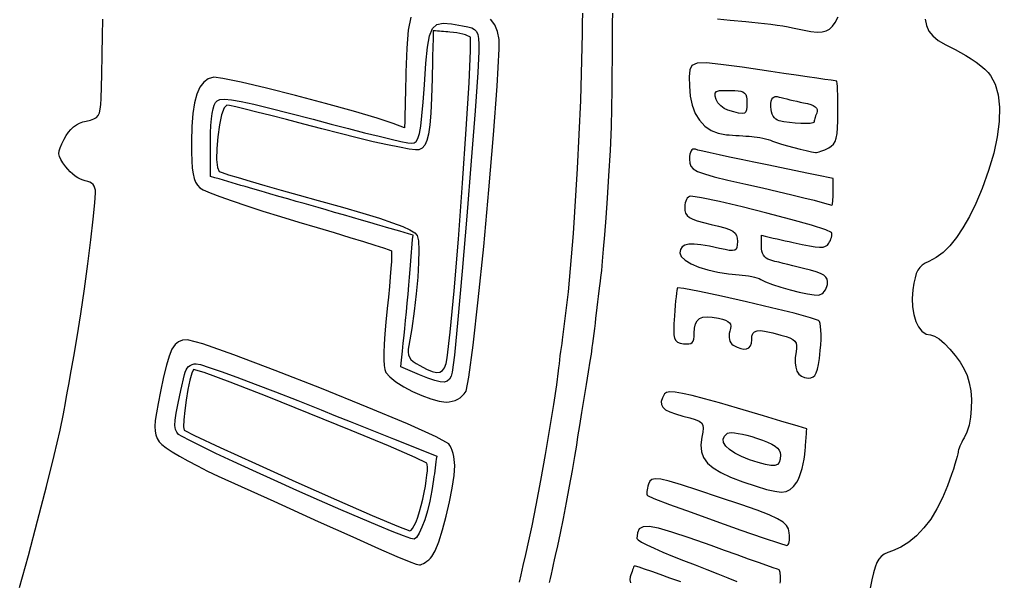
# Model space of a CAD drawing. Extents: x 0.3 to 13.7, y 0.1 to 13.4.
# Drawn here: x 11.413 to 13.686, y 5.44 to 6.743 of the extents above; entities that cross this region are included whole.
import ezdxf

# ---------------------------------------------------------------- set-up
doc = ezdxf.new("R2010")
doc.units = 0
doc.layers.get('0').update_dxf_attribs({"linetype": 'CONTINUOUS'})

msp = doc.modelspace()

# ---------------------------------------------------------------- linework, layer by layer
at = {"color": 0}
for points in [[(12.7193, 6.8546), (12.7181, 6.71061), (12.7137, 6.55528), (12.7065, 6.39751), (12.6969, 6.24642), (12.6851, 6.11089), (12.6714, 5.99994), (12.6702, 5.99154), (12.6689, 5.98232), (12.6676, 5.9726), (12.6663, 5.96278), (12.6651, 5.95307), (12.664, 5.94379), (12.6629, 5.93528), (12.6621, 5.92779), (12.658, 5.89578), (12.651, 5.84988), (12.642, 5.79449), (12.6317, 5.73421), (12.6209, 5.6735), (12.6105, 5.61675), (12.601, 5.56858), (12.5935, 5.53336), (12.5862, 5.50228), (12.5802, 5.4764), (12.5753, 5.45503), (12.5713, 5.43756)], [(12.6422, 5.4369), (12.6441, 5.44629), (12.6463, 5.45654), (12.6487, 5.46733), (12.6512, 5.4784), (12.6537, 5.48942), (12.6561, 5.49994), (12.6611, 5.52214), (12.6672, 5.55143), (12.6741, 5.58578), (12.6813, 5.62294), (12.6884, 5.66069), (12.695, 5.69683), (12.7007, 5.72922), (12.705, 5.75558), (12.708, 5.77485), (12.7122, 5.80106), (12.7171, 5.83154), (12.7223, 5.86415), (12.7275, 5.89632), (12.7323, 5.92572), (12.7363, 5.94997), (12.739, 5.96669), (12.7401, 5.97336), (12.7413, 5.98188), (12.7427, 5.99169), (12.7441, 6.00261), (12.7456, 6.01426), (12.7471, 6.02626), (12.7485, 6.03831), (12.7498, 6.05003), (12.7511, 6.0619), (12.7526, 6.0746), (12.754, 6.08768), (12.7556, 6.10064), (12.7571, 6.11322), (12.7585, 6.12494), (12.7599, 6.13553), (12.7611, 6.14447), (12.763, 6.16069), (12.7651, 6.18257), (12.7676, 6.21013), (12.7702, 6.24354), (12.7732, 6.28293), (12.7764, 6.32861), (12.7799, 6.38053), (12.7838, 6.43892), (12.7858, 6.49354), (12.7873, 6.58078), (12.7883, 6.68847), (12.7887, 6.80453)], [(11.4126, 5.42567), (11.4329, 5.49989), (11.4543, 5.58008), (11.4748, 5.65961), (11.4929, 5.73193), (11.5068, 5.79042), (11.5147, 5.8284), (11.5162, 5.83703), (11.5183, 5.84901), (11.5209, 5.86382), (11.5239, 5.88092), (11.5273, 5.89974), (11.5309, 5.91971), (11.5346, 5.94032), (11.5384, 5.96115), (11.5461, 6.00662), (11.5544, 6.06011), (11.5628, 6.11794), (11.5708, 6.17632), (11.5779, 6.23156), (11.5836, 6.27989), (11.5874, 6.31754), (11.5888, 6.34093), (11.5885, 6.34663), (11.5874, 6.35178), (11.5856, 6.35622), (11.583, 6.36003), (11.5796, 6.36317), (11.5755, 6.36561), (11.5706, 6.3674), (11.565, 6.36871), (11.5598, 6.37001), (11.554, 6.37235), (11.548, 6.37565), (11.5418, 6.37972), (11.5356, 6.3845), (11.5298, 6.38976), (11.5244, 6.3954), (11.5195, 6.40132), (11.5128, 6.4106), (11.5079, 6.41824), (11.5049, 6.42492), (11.5037, 6.43126), (11.5042, 6.43788), (11.5065, 6.44536), (11.5105, 6.45437), (11.5161, 6.46556), (11.5209, 6.4739), (11.5261, 6.48139), (11.5318, 6.48801), (11.5379, 6.4936), (11.5445, 6.49843), (11.5516, 6.50222), (11.5591, 6.50526), (11.5672, 6.50732), (11.5771, 6.5096), (11.5848, 6.51221), (11.5907, 6.51557), (11.5949, 6.52018), (11.5979, 6.52653), (11.5997, 6.53489), (11.6008, 6.54585), (11.6015, 6.55974), (11.6031, 6.61469), (11.6043, 6.66265), (11.605, 6.70514), (11.6054, 6.74349)], [(12.32, 6.74832), (12.3143, 6.71793), (12.311, 6.676), (12.309, 6.62088), (12.3086, 6.60471), (12.3082, 6.5886), (12.3078, 6.57249), (12.3073, 6.55632), (12.3069, 6.54021), (12.3065, 6.52403), (12.306, 6.50792), (12.3056, 6.49175), (12.2791, 6.50168), (12.242, 6.51406), (12.1874, 6.53), (12.1221, 6.54807), (12.0525, 6.56635), (11.9852, 6.58328), (11.9269, 6.59717), (11.884, 6.60628), (11.863, 6.609), (11.8504, 6.60514), (11.8397, 6.59744), (11.8309, 6.58561), (11.8237, 6.56972), (11.8183, 6.54932), (11.8144, 6.52436), (11.8121, 6.49468), (11.8113, 6.46001), (11.8115, 6.43544), (11.8121, 6.41499), (11.8133, 6.39822), (11.8151, 6.38465), (11.8177, 6.37375), (11.821, 6.36513), (11.8253, 6.35818), (11.8306, 6.35254), (11.8388, 6.34771), (11.8547, 6.34076), (11.8775, 6.33208), (11.9061, 6.32189), (11.9396, 6.31054), (11.9772, 6.29839), (12.0177, 6.28575), (12.0603, 6.27289), (12.1027, 6.26036), (12.1424, 6.24849), (12.1785, 6.23753), (12.2102, 6.22781), (12.2365, 6.21957), (12.2568, 6.21306), (12.2699, 6.20861), (12.2751, 6.20643), (12.2757, 6.2029), (12.2757, 6.1945), (12.2751, 6.18181), (12.274, 6.16525), (12.2725, 6.14556), (12.2705, 6.12315), (12.2681, 6.09858), (12.2653, 6.07249), (12.262, 6.04118), (12.2597, 6.01367), (12.258, 5.98996), (12.2573, 5.96983), (12.2573, 5.9534), (12.2581, 5.94032), (12.2598, 5.93067), (12.2623, 5.92426), (12.2713, 5.91385), (12.2855, 5.90261), (12.3037, 5.89111), (12.3242, 5.88015), (12.3457, 5.8705), (12.3668, 5.86268), (12.3861, 5.85747), (12.4021, 5.85558), (12.4093, 5.85601), (12.4163, 5.85721), (12.4228, 5.85921), (12.4289, 5.86203), (12.4345, 5.86556), (12.4396, 5.86985), (12.4442, 5.87483), (12.4483, 5.88058), (12.4483, 5.88058), (12.4551, 5.91331), (12.465, 5.98774), (12.4767, 6.0925), (12.4893, 6.21636), (12.5015, 6.34776), (12.5123, 6.47553), (12.5206, 6.58817), (12.5252, 6.67437), (12.5248, 6.69624), (12.5215, 6.71479), (12.515, 6.73036), (12.5049, 6.74338)], [(13.0317, 6.74414), (13.0611, 6.74094), (13.0977, 6.73796), (13.1113, 6.73682), (13.1258, 6.7354), (13.1407, 6.73372), (13.1555, 6.73182), (13.1699, 6.72982), (13.1833, 6.72775), (13.1953, 6.72564), (13.2056, 6.72353), (13.2291, 6.71853), (13.2479, 6.71522), (13.2628, 6.71371), (13.2744, 6.71403), (13.2837, 6.71631), (13.2914, 6.7206), (13.2982, 6.72711), (13.3049, 6.73583), (13.3049, 6.73583), (13.3115, 6.74869)], [(13.5138, 6.74382), (13.5164, 6.72879), (13.522, 6.71599), (13.5311, 6.70469), (13.544, 6.69422), (13.5612, 6.68386), (13.5831, 6.67285), (13.5956, 6.6665), (13.6081, 6.6594), (13.6203, 6.65169), (13.6319, 6.64367), (13.6425, 6.63558), (13.6518, 6.62761), (13.6595, 6.62007), (13.6652, 6.61322), (13.6758, 6.59304), (13.6827, 6.56814), (13.6857, 6.53911), (13.685, 6.50651), (13.6806, 6.47081), (13.6725, 6.43261), (13.6607, 6.39247), (13.6455, 6.35086), (13.6307, 6.3164), (13.616, 6.28603), (13.6011, 6.2596), (13.5862, 6.23699), (13.5709, 6.21804), (13.5552, 6.20253), (13.539, 6.1906), (13.5223, 6.18181), (13.5138, 6.17779), (13.5068, 6.17329), (13.5012, 6.16797), (13.4966, 6.1614), (13.4929, 6.15332), (13.4899, 6.14333), (13.4873, 6.13103), (13.485, 6.11604), (13.4833, 6.09554), (13.484, 6.07611), (13.4868, 6.05832), (13.4915, 6.04264), (13.498, 6.02962), (13.5061, 6.01964), (13.5155, 6.01329), (13.526, 6.01112), (13.5349, 6.00863), (13.5458, 6.0019), (13.558, 5.9916), (13.5707, 5.97857), (13.5831, 5.96386), (13.5945, 5.94808), (13.6041, 5.93218), (13.6111, 5.91699), (13.6159, 5.90033), (13.6191, 5.88146), (13.6206, 5.86122), (13.6203, 5.8406), (13.6185, 5.82047), (13.6152, 5.80176), (13.6103, 5.78538), (13.6039, 5.77225), (13.6011, 5.76758), (13.5985, 5.76269), (13.5961, 5.75792), (13.594, 5.75331), (13.5923, 5.74892), (13.5909, 5.74501), (13.5901, 5.7416), (13.5897, 5.73893), (13.5892, 5.73529), (13.5878, 5.72933), (13.5855, 5.72131), (13.5825, 5.71149), (13.5789, 5.70019), (13.5747, 5.68788), (13.5702, 5.67469), (13.5653, 5.66114), (13.5539, 5.63331), (13.5408, 5.60758), (13.5263, 5.58425), (13.5104, 5.56353), (13.4935, 5.54557), (13.4756, 5.5306), (13.4569, 5.51893), (13.4377, 5.51074), (13.427, 5.50683), (13.4183, 5.50265), (13.4114, 5.49761), (13.4058, 5.49126), (13.4012, 5.48318), (13.3971, 5.47288), (13.3934, 5.45975), (13.3897, 5.44325), (13.3843, 5.41644)], [(13.177, 5.43582), (13.1776, 5.44), (13.1778, 5.44439), (13.1777, 5.44894), (13.1775, 5.45307), (13.1772, 5.45687), (13.1768, 5.46018), (13.1763, 5.46289), (13.1757, 5.46496), (13.1751, 5.46625), (13.1745, 5.46669), (13.1707, 5.46783), (13.161, 5.47103), (13.1462, 5.47618), (13.1269, 5.48307), (13.1036, 5.49138), (13.0772, 5.50082), (13.048, 5.51129), (13.017, 5.52251), (12.9657, 5.54075), (12.9256, 5.55414), (12.8952, 5.56278), (12.8735, 5.56674), (12.8589, 5.56625), (12.8501, 5.56125), (12.8459, 5.55219), (12.8448, 5.5389), (12.8475, 5.53564), (12.8555, 5.5306), (12.8679, 5.52414), (12.8845, 5.51639), (12.9045, 5.5076), (12.9275, 5.4981), (12.9528, 5.48807), (12.98, 5.47781), (13.0072, 5.4675), (13.0327, 5.45751), (13.056, 5.44797), (13.0764, 5.43918)], [(12.9463, 5.43826), (12.9214, 5.44743), (12.8989, 5.45562), (12.879, 5.46268), (12.8625, 5.46832), (12.8499, 5.47244), (12.8417, 5.47483), (12.8385, 5.47521), (12.8379, 5.47418), (12.837, 5.47233), (12.836, 5.46972), (12.8347, 5.46658), (12.8334, 5.46289), (12.832, 5.45882), (12.8306, 5.45449), (12.8292, 5.44993), (12.828, 5.44293), (12.8296, 5.43647)]]:
    msp.add_lwpolyline(points, dxfattribs=at)
for points in [[(12.3402, 5.91894), (12.3348, 5.92122), (12.3294, 5.9235), (12.3187, 5.92796), (12.3133, 5.93018), (12.3025, 5.93457), (12.2971, 5.93685), (12.2981, 5.94601), (12.3008, 5.97353), (12.3018, 5.98258), (12.3027, 5.99181), (12.3046, 6.01014), (12.3062, 6.02647), (12.308, 6.04482), (12.3099, 6.06461), (12.3118, 6.08524), (12.3137, 6.10601), (12.3155, 6.12631), (12.3172, 6.14551), (12.3187, 6.16297), (12.3195, 6.17296), (12.3203, 6.18283), (12.3212, 6.19287), (12.322, 6.20281), (12.3229, 6.21272), (12.3237, 6.22271), (12.3245, 6.23258), (12.3254, 6.24262), (12.3151, 6.24561), (12.3048, 6.24858), (12.2945, 6.25163), (12.2638, 6.26058), (12.2535, 6.26361), (12.2433, 6.2666), (12.2253, 6.27181), (12.2057, 6.2775), (12.1851, 6.28347), (12.1641, 6.28956), (12.1433, 6.29551), (12.1235, 6.30126), (12.1051, 6.30653), (12.0889, 6.31114), (12.0727, 6.31575), (12.0545, 6.32096), (12.0348, 6.32667), (12.0142, 6.33257), (11.9934, 6.3386), (11.9731, 6.34446), (11.9538, 6.35004), (11.9361, 6.35519), (11.9261, 6.35813), (11.916, 6.36106), (11.9059, 6.36399), (11.8857, 6.3699), (11.8757, 6.37289), (11.8656, 6.37582), (11.8556, 6.37875), (11.8556, 6.46024), (11.8558, 6.47987), (11.8565, 6.49718), (11.8576, 6.5121), (11.8593, 6.52485), (11.8614, 6.53549), (11.864, 6.54389), (11.8672, 6.55018), (11.8708, 6.55436), (11.8772, 6.55707), (11.8882, 6.55778), (11.9045, 6.55632), (11.9269, 6.55257), (11.9563, 6.54633), (11.9933, 6.53749), (12.0389, 6.52588), (12.0938, 6.51133), (12.1358, 6.50011), (12.1759, 6.48969), (12.2131, 6.48019), (12.2464, 6.47194), (12.2748, 6.46511), (12.2974, 6.45996), (12.3134, 6.45671), (12.3217, 6.45557), (12.3278, 6.45649), (12.3327, 6.45985), (12.3368, 6.46674), (12.3402, 6.47831), (12.3431, 6.4955), (12.3458, 6.51937), (12.3486, 6.55106), (12.3516, 6.59158), (12.3552, 6.64117), (12.3589, 6.67839), (12.3638, 6.70475), (12.3708, 6.72179), (12.3809, 6.73107), (12.3951, 6.73421), (12.4144, 6.73281), (12.44, 6.72831), (12.4522, 6.72586), (12.4614, 6.72325), (12.468, 6.71983), (12.4726, 6.71506), (12.4755, 6.70811), (12.4771, 6.69857), (12.4777, 6.6856), (12.4778, 6.66868), (12.4755, 6.61996), (12.4693, 6.53071), (12.4605, 6.41482), (12.4502, 6.28629), (12.4395, 6.15907), (12.4295, 6.04719), (12.4214, 5.96451), (12.4164, 5.92503), (12.4136, 5.91536), (12.4099, 5.90836), (12.4047, 5.90386), (12.3977, 5.90201), (12.3882, 5.90261), (12.3758, 5.9056), (12.36, 5.91114), (12.3402, 5.91894)], [(12.4047, 5.95828), (12.4117, 6.01742), (12.4207, 6.11372), (12.4305, 6.23346), (12.4403, 6.3629), (12.4489, 6.48817), (12.4555, 6.59554), (12.459, 6.67122), (12.4586, 6.7015), (12.4559, 6.70335), (12.452, 6.70518), (12.4469, 6.70697), (12.4409, 6.70865), (12.4341, 6.71024), (12.4267, 6.71158), (12.4189, 6.71268), (12.411, 6.71349), (12.4061, 6.71392), (12.4013, 6.71431), (12.3964, 6.71463), (12.3916, 6.71511), (12.3868, 6.7155), (12.3819, 6.71582), (12.3771, 6.71631), (12.3722, 6.71669), (12.3718, 6.70281), (12.3712, 6.67503), (12.3708, 6.66114), (12.3702, 6.63336), (12.3698, 6.61947), (12.3695, 6.60558), (12.3682, 6.56125), (12.3665, 6.52576), (12.3643, 6.4981), (12.3614, 6.47715), (12.3576, 6.46203), (12.3528, 6.4515), (12.3466, 6.44467), (12.339, 6.44049), (12.3313, 6.44032), (12.316, 6.44233), (12.2939, 6.44635), (12.2659, 6.4521), (12.233, 6.45942), (12.1961, 6.46826), (12.156, 6.47819), (12.1139, 6.48915), (12.0718, 6.50022), (12.032, 6.51058), (11.9954, 6.51997), (11.9631, 6.5281), (11.9357, 6.53489), (11.9143, 6.53999), (11.8997, 6.54324), (11.893, 6.54438), (11.8869, 6.53814), (11.8811, 6.52165), (11.8762, 6.49815), (11.8724, 6.47086), (11.8701, 6.44319), (11.8696, 6.41829), (11.8714, 6.39958), (11.8758, 6.39019), (11.8825, 6.38758), (11.8973, 6.38282), (11.9194, 6.37603), (11.9478, 6.36768), (11.9815, 6.35792), (12.0196, 6.347), (12.0612, 6.33529), (12.1053, 6.32308), (12.1616, 6.30724), (12.2087, 6.29357), (12.2472, 6.28168), (12.2779, 6.27132), (12.3014, 6.26247), (12.3183, 6.25472), (12.3292, 6.24783), (12.3348, 6.24169), (12.3377, 6.22933), (12.3389, 6.2079), (12.3383, 6.17914), (12.3363, 6.14481), (12.3328, 6.10667), (12.3281, 6.06646), (12.3223, 6.02593), (12.3154, 5.98687), (12.3141, 5.97846), (12.3139, 5.97125), (12.3147, 5.96506), (12.3169, 5.95947), (12.3205, 5.95454), (12.3256, 5.94982), (12.3324, 5.94499), (12.3409, 5.94011), (12.3567, 5.93207), (12.3695, 5.92676), (12.3797, 5.92432), (12.3878, 5.92475), (12.3939, 5.92839), (12.3985, 5.93511), (12.4021, 5.94499), (12.4047, 5.95828)], [(13.2896, 6.44488), (13.2957, 6.44874), (13.3005, 6.4535), (13.3043, 6.45969), (13.3071, 6.46772), (13.309, 6.47814), (13.3103, 6.49138), (13.3109, 6.50786), (13.3111, 6.52821), (13.311, 6.54264), (13.3108, 6.55604), (13.3105, 6.56825), (13.3102, 6.57894), (13.3098, 6.58772), (13.3093, 6.59429), (13.3088, 6.59858), (13.3083, 6.60004), (13.3046, 6.60047), (13.2954, 6.60178), (13.281, 6.60385), (13.2623, 6.60644), (13.2397, 6.60975), (13.214, 6.6135), (13.1857, 6.61762), (13.1555, 6.62201), (13.0887, 6.63189), (13.0397, 6.63872), (13.0059, 6.64204), (12.9844, 6.64133), (12.9724, 6.63612), (12.9674, 6.62587), (12.9663, 6.61014), (12.9666, 6.58838), (12.9682, 6.565), (12.9726, 6.54378), (12.9799, 6.52501), (12.9898, 6.5089), (13.0021, 6.49571), (13.0168, 6.48562), (13.0335, 6.47885), (13.0522, 6.47564), (13.059, 6.47515), (13.0665, 6.47467), (13.0743, 6.47407), (13.0823, 6.47353), (13.0902, 6.47299), (13.0978, 6.47244), (13.1048, 6.47194), (13.1111, 6.47151), (13.117, 6.47092), (13.1235, 6.47006), (13.1301, 6.46892), (13.1367, 6.4675), (13.1432, 6.46604), (13.1492, 6.46442), (13.1547, 6.46268), (13.1594, 6.46089), (13.1684, 6.45757), (13.1802, 6.45378), (13.1938, 6.44971), (13.2086, 6.44569), (13.2234, 6.44189), (13.2373, 6.43858), (13.2495, 6.43604), (13.259, 6.43451), (13.2612, 6.43451), (13.2642, 6.43494), (13.2677, 6.43582), (13.2717, 6.43707), (13.276, 6.43858), (13.2805, 6.44049), (13.285, 6.44254), (13.2896, 6.44488)], [(13.0556, 6.53217), (13.0468, 6.53614), (13.0391, 6.54215), (13.0328, 6.54964), (13.0284, 6.55757), (13.0262, 6.56515), (13.0265, 6.57161), (13.0297, 6.57611), (13.0361, 6.57781), (13.0722, 6.57781), (13.0798, 6.57747), (13.0859, 6.57661), (13.0908, 6.57487), (13.0945, 6.57226), (13.0971, 6.56858), (13.0988, 6.56375), (13.0997, 6.55761), (13.1, 6.55003), (13.0999, 6.54031), (13.0991, 6.5331), (13.0973, 6.52826), (13.094, 6.52556), (13.0887, 6.52479), (13.0808, 6.52576), (13.0699, 6.52826), (13.0556, 6.53217)], [(13.175, 6.50771), (13.1707, 6.50922), (13.1669, 6.51172), (13.1636, 6.51492), (13.1608, 6.51888), (13.1585, 6.52344), (13.1569, 6.5286), (13.1559, 6.53429), (13.1555, 6.54042), (13.1558, 6.54764), (13.1565, 6.55344), (13.1578, 6.55783), (13.1597, 6.56104), (13.1624, 6.56299), (13.1658, 6.56396), (13.1699, 6.56381), (13.175, 6.56272), (13.1797, 6.56147), (13.1855, 6.56), (13.1922, 6.55838), (13.1996, 6.55664), (13.2074, 6.5549), (13.2155, 6.55311), (13.2235, 6.55138), (13.2313, 6.54981), (13.2405, 6.54775), (13.2479, 6.54546), (13.2538, 6.54297), (13.2583, 6.54025), (13.2612, 6.53722), (13.2628, 6.53386), (13.263, 6.53), (13.2619, 6.52582), (13.2606, 6.5224), (13.2594, 6.51904), (13.2584, 6.51585), (13.2574, 6.51281), (13.2567, 6.5101), (13.2561, 6.50776), (13.2557, 6.50592), (13.2556, 6.50467), (13.2532, 6.50282), (13.2466, 6.50168), (13.2369, 6.50125), (13.225, 6.50146), (13.2119, 6.50222), (13.1986, 6.50353), (13.1859, 6.50537), (13.175, 6.50771)], [(13.3, 6.34267), (13.3, 6.37418), (13.2618, 6.382), (13.2427, 6.38585), (13.1472, 6.40539), (13.1163, 6.41174), (13.0868, 6.41781), (13.0596, 6.42367), (13.0353, 6.42893), (13.0145, 6.43343), (12.998, 6.43722), (12.9864, 6.44006), (12.9806, 6.44168), (12.9774, 6.44239), (12.9747, 6.442), (12.9723, 6.4406), (12.9703, 6.43804), (12.9688, 6.43468), (12.9676, 6.43028), (12.9669, 6.42497), (12.9667, 6.41872), (12.9672, 6.40967), (12.9696, 6.40235), (12.9752, 6.39611), (12.9852, 6.3904), (13.0012, 6.3846), (13.0243, 6.37815), (13.0559, 6.37044), (13.0972, 6.36089), (13.1362, 6.352), (13.1719, 6.34369), (13.2039, 6.33615), (13.232, 6.32937), (13.2558, 6.32346), (13.2747, 6.31863), (13.2887, 6.31472), (13.2972, 6.31212), (13.2978, 6.31256), (13.2983, 6.31418), (13.2988, 6.317), (13.2992, 6.32069), (13.2995, 6.32519), (13.2997, 6.33051), (13.2999, 6.33632), (13.3, 6.34267)], [(13.2866, 6.12842), (13.287, 6.13499), (13.286, 6.14057), (13.2832, 6.14535), (13.2783, 6.14958), (13.2709, 6.15349), (13.2608, 6.15728), (13.2477, 6.16118), (13.231, 6.16542), (13.2188, 6.16835), (13.2067, 6.17139), (13.1949, 6.17432), (13.1838, 6.17703), (13.1737, 6.17964), (13.165, 6.18186), (13.1579, 6.18371), (13.1528, 6.18506), (13.1487, 6.18668), (13.1449, 6.18913), (13.1416, 6.19233), (13.1388, 6.19613), (13.1364, 6.20057), (13.1348, 6.2054), (13.1337, 6.21072), (13.1334, 6.21636), (13.1334, 6.24224), (13.1425, 6.24013), (13.1518, 6.23807), (13.1609, 6.23594), (13.1701, 6.23389), (13.1793, 6.23178), (13.1885, 6.22965), (13.1977, 6.2276), (13.2069, 6.22547), (13.2279, 6.22086), (13.2448, 6.2175), (13.2583, 6.21539), (13.2687, 6.21463), (13.2765, 6.21506), (13.2824, 6.21674), (13.2867, 6.21967), (13.2901, 6.22379), (13.2919, 6.22706), (13.2935, 6.23047), (13.2949, 6.234), (13.2959, 6.23747), (13.2966, 6.24083), (13.2969, 6.24393), (13.2969, 6.24675), (13.2965, 6.24908), (13.2832, 6.25515), (13.2495, 6.26568), (13.2017, 6.27908), (13.146, 6.29372), (13.0887, 6.308), (13.036, 6.32036), (12.9942, 6.32915), (12.9695, 6.33274), (12.9667, 6.33242), (12.9641, 6.33094), (12.9617, 6.32861), (12.9597, 6.32557), (12.958, 6.32172), (12.9567, 6.31739), (12.9559, 6.31256), (12.9556, 6.30735), (12.9561, 6.29969), (12.9577, 6.29335), (12.961, 6.28803), (12.9664, 6.28347), (12.9742, 6.27946), (12.9849, 6.27567), (12.999, 6.27181), (13.0167, 6.26768), (13.0344, 6.26351), (13.0485, 6.25965), (13.0592, 6.25586), (13.067, 6.25185), (13.0724, 6.24735), (13.0757, 6.24208), (13.0774, 6.23579), (13.0778, 6.22819), (13.0776, 6.22017), (13.0768, 6.21419), (13.0749, 6.21001), (13.0716, 6.20768), (13.0665, 6.20682), (13.0591, 6.20736), (13.0492, 6.20915), (13.0362, 6.21203), (13.0129, 6.21696), (12.9934, 6.22026), (12.9776, 6.22174), (12.9651, 6.2214), (12.9558, 6.21924), (12.9494, 6.21517), (12.9457, 6.20925), (12.9445, 6.20144), (12.9477, 6.19299), (12.9565, 6.18446), (12.9703, 6.17622), (12.9881, 6.16857), (13.0091, 6.16189), (13.0322, 6.15647), (13.0569, 6.15261), (13.082, 6.15067), (13.0893, 6.15018), (13.0967, 6.14942), (13.104, 6.14833), (13.111, 6.14692), (13.1175, 6.1454), (13.1233, 6.14367), (13.1282, 6.14176), (13.132, 6.13986), (13.1432, 6.13433), (13.1594, 6.12819), (13.1789, 6.12185), (13.2001, 6.11583), (13.2211, 6.11051), (13.2403, 6.10644), (13.2561, 6.10411), (13.2668, 6.10379), (13.2701, 6.10465), (13.2735, 6.10633), (13.2766, 6.10872), (13.2795, 6.11187), (13.282, 6.11546), (13.2841, 6.11951), (13.2856, 6.12381), (13.2866, 6.12842)], [(13.2701, 5.97472), (13.2713, 5.98817), (13.2719, 6.00071), (13.2721, 6.0121), (13.2717, 6.02225), (13.2709, 6.03076), (13.2697, 6.03754), (13.268, 6.04237), (13.2658, 6.04497), (13.2477, 6.05106), (13.2092, 6.06131), (13.1571, 6.07417), (13.0986, 6.08789), (13.0406, 6.10113), (12.99, 6.11199), (12.9539, 6.11897), (12.9392, 6.1205), (12.9384, 6.11849), (12.9375, 6.11421), (12.9365, 6.10792), (12.9355, 6.09988), (12.9345, 6.09033), (12.9335, 6.07958), (12.9326, 6.06793), (12.9317, 6.0555), (12.9306, 6.03678), (12.9302, 6.02219), (12.9307, 6.01124), (12.9322, 6.00336), (12.935, 5.99794), (12.9392, 5.99447), (12.9451, 5.99235), (12.9528, 5.99094), (12.9596, 5.99024), (12.9652, 5.99035), (12.9696, 5.99143), (12.9729, 5.99354), (12.9752, 5.9969), (12.9767, 6.00151), (12.9775, 6.0076), (12.9778, 6.01525), (12.9785, 6.02718), (12.9806, 6.03683), (12.9844, 6.04417), (12.9901, 6.04926), (12.9977, 6.05231), (13.0074, 6.05333), (13.0195, 6.05246), (13.034, 6.04986), (13.0433, 6.04758), (13.0506, 6.04525), (13.056, 6.04264), (13.0597, 6.03956), (13.0618, 6.03586), (13.0626, 6.03153), (13.062, 6.02626), (13.0603, 6.01986), (13.059, 6.01476), (13.0584, 6.00982), (13.0585, 6.00515), (13.0592, 6.00082), (13.0606, 5.99681), (13.0626, 5.99322), (13.0652, 5.99013), (13.0683, 5.98768), (13.0774, 5.98258), (13.0857, 5.97954), (13.093, 5.97835), (13.0992, 5.97906), (13.1043, 5.98161), (13.108, 5.986), (13.1103, 5.99214), (13.1111, 5.99994), (13.1117, 6.00836), (13.1137, 6.01454), (13.1175, 6.01872), (13.1236, 6.02089), (13.1324, 6.02111), (13.1443, 6.01947), (13.1597, 6.01611), (13.179, 6.0109), (13.1907, 6.00749), (13.1997, 6.00424), (13.2065, 6.00082), (13.2112, 5.99696), (13.214, 5.9924), (13.2152, 5.98703), (13.2151, 5.98042), (13.2139, 5.97233), (13.212, 5.95882), (13.2117, 5.94672), (13.2132, 5.93625), (13.2161, 5.92751), (13.2206, 5.92051), (13.2265, 5.91536), (13.2338, 5.91222), (13.2426, 5.91114), (13.2485, 5.91174), (13.2534, 5.91368), (13.2575, 5.91737), (13.2608, 5.92318), (13.2636, 5.93147), (13.2659, 5.94254), (13.2681, 5.95687), (13.2701, 5.97472)], [(12.3693, 5.49724), (12.3768, 5.51014), (12.3852, 5.53168), (12.3941, 5.5594), (12.4026, 5.59099), (12.4103, 5.62408), (12.4165, 5.65619), (12.4207, 5.68511), (12.4222, 5.70844), (12.4219, 5.71517), (12.4211, 5.72217), (12.4199, 5.72939), (12.4181, 5.73639), (12.4161, 5.743), (12.4137, 5.74914), (12.4111, 5.75444), (12.4084, 5.7589), (12.3794, 5.77501), (12.3123, 5.80507), (12.2193, 5.84403), (12.1129, 5.88699), (12.0056, 5.92904), (11.9097, 5.96517), (11.8377, 5.9905), (11.802, 5.99994), (11.7908, 5.99903), (11.7814, 5.99544), (11.7733, 5.98867), (11.7661, 5.97786), (11.7596, 5.96229), (11.7531, 5.94129), (11.7464, 5.91411), (11.7392, 5.87993), (11.7338, 5.85254), (11.7299, 5.83051), (11.7274, 5.81299), (11.7265, 5.79915), (11.7269, 5.78814), (11.7287, 5.77914), (11.732, 5.77111), (11.7366, 5.76324), (11.7423, 5.75722), (11.7523, 5.7494), (11.7662, 5.74029), (11.7833, 5.72999), (11.8031, 5.71892), (11.8251, 5.70736), (11.8488, 5.69558), (11.8736, 5.68397), (12.0024, 5.62549), (12.1055, 5.57889), (12.1855, 5.54281), (12.2454, 5.51611), (12.2879, 5.49761), (12.316, 5.48583), (12.3324, 5.47965), (12.34, 5.47792), (12.3428, 5.47831), (12.346, 5.47944), (12.3497, 5.48118), (12.3536, 5.48356), (12.3576, 5.48643), (12.3617, 5.48969), (12.3656, 5.49333), (12.3693, 5.49724)], [(12.0559, 5.65028), (12.0033, 5.67399), (11.9536, 5.69661), (11.908, 5.71767), (11.8677, 5.7366), (11.8338, 5.75288), (11.8073, 5.76606), (11.7895, 5.77539), (11.7814, 5.7806), (11.7771, 5.78581), (11.7743, 5.79221), (11.7731, 5.80106), (11.7736, 5.81326), (11.7759, 5.83003), (11.7801, 5.8526), (11.7863, 5.882), (11.7948, 5.91949), (11.7964, 5.92503), (11.7987, 5.9299), (11.8014, 5.93425), (11.8048, 5.93782), (11.8086, 5.94065), (11.8128, 5.94276), (11.8174, 5.94401), (11.8224, 5.94439), (11.8323, 5.94228), (11.8521, 5.93604), (11.8806, 5.92611), (11.9167, 5.91297), (11.959, 5.89708), (12.0066, 5.8789), (12.0581, 5.85878), (12.1123, 5.83729), (12.1458, 5.82389), (12.1793, 5.81049), (12.2797, 5.77024), (12.3133, 5.75689), (12.3802, 5.73008), (12.3793, 5.72331), (12.3784, 5.71653), (12.3775, 5.70969), (12.3766, 5.7029), (12.3757, 5.69607), (12.3748, 5.68929), (12.3739, 5.68251), (12.373, 5.67567), (12.3691, 5.65039), (12.3642, 5.62603), (12.3586, 5.60319), (12.3525, 5.58263), (12.3461, 5.56506), (12.3398, 5.55117), (12.3336, 5.54161), (12.3278, 5.53722), (12.3203, 5.53896), (12.3029, 5.54508), (12.2769, 5.55528), (12.2434, 5.56907), (12.2034, 5.58589), (12.158, 5.60531), (12.1086, 5.62696), (12.0559, 5.65028)], [(12.348, 5.63058), (12.3512, 5.64578), (12.3539, 5.66026), (12.3561, 5.67383), (12.3577, 5.68593), (12.3586, 5.69629), (12.3589, 5.70458), (12.3585, 5.71044), (12.3572, 5.7136), (12.3306, 5.72683), (12.2682, 5.75385), (12.1821, 5.78961), (12.0842, 5.82926), (11.9866, 5.86817), (11.9014, 5.90132), (11.8406, 5.92389), (11.8162, 5.93104), (11.8122, 5.92258), (11.8077, 5.90608), (11.8032, 5.88433), (11.799, 5.85992), (11.7956, 5.83572), (11.7934, 5.81429), (11.7928, 5.79833), (11.7942, 5.79058), (11.8187, 5.77783), (11.8778, 5.75017), (11.9599, 5.71272), (12.0537, 5.67057), (12.1478, 5.62885), (12.2309, 5.59256), (12.2915, 5.56689), (12.3183, 5.55681), (12.3212, 5.55806), (12.3245, 5.56222), (12.3283, 5.56896), (12.3323, 5.57796), (12.3363, 5.58892), (12.3404, 5.60157), (12.3443, 5.61556), (12.348, 5.63058)], [(13.2156, 5.66949), (13.2189, 5.67551), (13.2221, 5.68311), (13.2252, 5.69189), (13.228, 5.70167), (13.2305, 5.71208), (13.2326, 5.72276), (13.2342, 5.73356), (13.2352, 5.74397), (13.2357, 5.75022), (13.2362, 5.75635), (13.2367, 5.76258), (13.2375, 5.77496), (13.238, 5.78114), (13.2384, 5.78733), (13.2389, 5.79357), (13.2189, 5.79949), (13.1787, 5.81142), (13.1587, 5.81739), (13.1386, 5.82329), (13.0784, 5.84119), (13.0362, 5.85351), (13.0013, 5.86328), (12.9728, 5.87061), (12.9504, 5.87565), (12.9334, 5.87853), (12.9212, 5.87924), (12.9133, 5.87804), (12.9091, 5.87494), (12.9039, 5.86535), (12.9013, 5.85699), (12.9015, 5.84978), (12.9048, 5.84343), (12.9112, 5.83778), (12.921, 5.83268), (12.9342, 5.82785), (12.9512, 5.82314), (12.9677, 5.81879), (12.9801, 5.81511), (12.9889, 5.81131), (12.9946, 5.80713), (12.9976, 5.80176), (12.9984, 5.79486), (12.9976, 5.78575), (12.9956, 5.77403), (12.9934, 5.75613), (12.9947, 5.74046), (12.9995, 5.72657), (13.0083, 5.71403), (13.0214, 5.70264), (13.0393, 5.69189), (13.0622, 5.68137), (13.0905, 5.67068), (13.1211, 5.66043), (13.1455, 5.653), (13.1648, 5.64849), (13.1797, 5.64692), (13.1913, 5.64822), (13.2005, 5.65246), (13.2083, 5.6595), (13.2156, 5.66949)], [(13.1056, 5.7219), (13.087, 5.72911), (13.0716, 5.73693), (13.0595, 5.74511), (13.0508, 5.75342), (13.0459, 5.76156), (13.0448, 5.76947), (13.0478, 5.77675), (13.0552, 5.78315), (13.0587, 5.78424), (13.0642, 5.78456), (13.0713, 5.78407), (13.0799, 5.78293), (13.0896, 5.78114), (13.1, 5.77869), (13.1111, 5.77572), (13.1224, 5.77214), (13.1363, 5.76731), (13.1479, 5.76258), (13.1575, 5.75792), (13.1651, 5.75325), (13.1708, 5.74854), (13.1747, 5.7436), (13.177, 5.73856), (13.1778, 5.73313), (13.1772, 5.72304), (13.1751, 5.71556), (13.1711, 5.71061), (13.1647, 5.70822), (13.1554, 5.70822), (13.1427, 5.71056), (13.1263, 5.71511), (13.1056, 5.7219)], [(13.198, 5.55192), (13.1961, 5.56131), (13.1921, 5.5695), (13.1842, 5.57715), (13.1712, 5.58501), (13.1514, 5.59392), (13.1234, 5.60454), (13.0856, 5.61774), (13.0366, 5.63422), (12.9863, 5.65093), (12.9479, 5.66331), (12.9197, 5.67171), (12.8999, 5.67643), (12.8869, 5.67779), (12.879, 5.67611), (12.8745, 5.67171), (12.8716, 5.66488), (12.8703, 5.66038), (12.8693, 5.65597), (12.8685, 5.65181), (12.8679, 5.648), (12.8677, 5.64464), (12.8678, 5.64193), (12.8683, 5.63981), (12.869, 5.63851), (12.884, 5.632), (12.9201, 5.61828), (12.9705, 5.59978), (13.0282, 5.579), (13.0862, 5.55838), (13.1375, 5.54058), (13.1752, 5.52789), (13.1924, 5.52289), (13.1942, 5.52339), (13.1957, 5.52496), (13.1969, 5.52761), (13.1978, 5.53114), (13.1984, 5.53549), (13.1986, 5.54042), (13.1985, 5.54596), (13.198, 5.55192)]]:
    msp.add_lwpolyline(points, close=True, dxfattribs=at)

doc.saveas('drawing.dxf')
